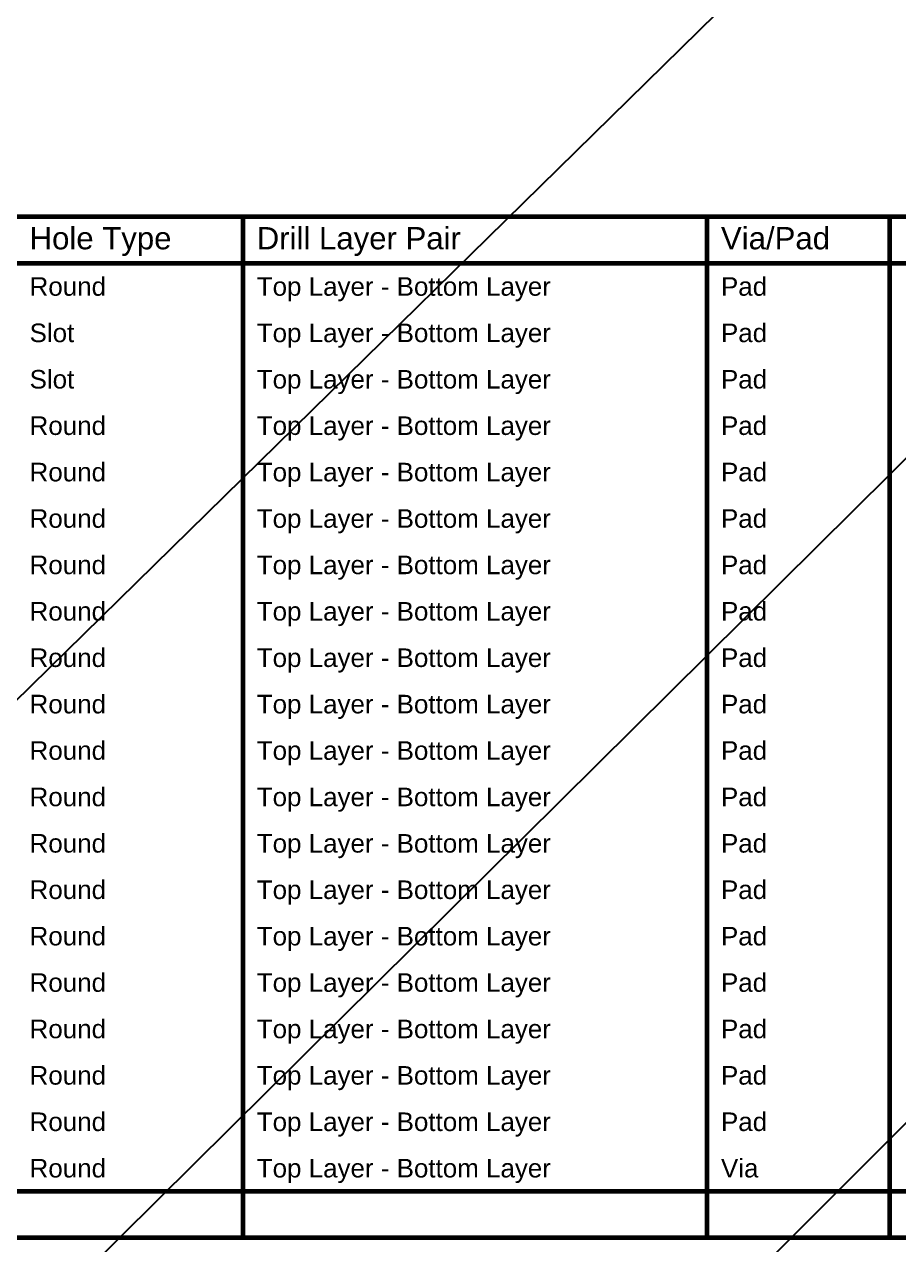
# Model space of a CAD drawing. Header units: inches. Extents: x 0 to 5401, y 0 to 5414.
# Drawn here: x 72.3 to 144, y 137.9 to 238.1 of the extents above; entities that cross this region are included whole.
import ezdxf

# ---------------------------------------------------------------- set-up
doc = ezdxf.new("R2010")
doc.units = ezdxf.units.IN
doc.layers.add('Drill Drawing', color=1, linetype='Continuous')
doc.layers.add('Top Solder', color=216, linetype='Continuous')
doc.styles.add('Arial', font='', dxfattribs={"height": 0.2})
doc.styles.get('Arial').set_extended_font_data('Arial')

# ---------------------------------------------------------------- blocks, each defined once
blk = doc.blocks.new('P____PAK_SO_8_1')
at = {"layer": 'Top Solder'}
blk.add_line((2.63, -2.44), (-5387.45, -5346.58), dxfattribs=at)

msp = doc.modelspace()

# ---------------------------------------------------------------- linework, layer by layer
at = {"layer": 'Drill Drawing'}
for points in [[(0.29, 222.3, 0.381, 0.381, 0), (283.78, 222.3, 0.381, 0.381, 0)], [(90.21, 138.48, 0.381, 0.381, 0), (90.21, 222.3, 0.381, 0.381, 0)], [(128.3, 138.48, 0.381, 0.381, 0), (128.3, 222.3, 0.381, 0.381, 0)], [(143.28, 138.48, 0.381, 0.381, 0), (143.28, 222.3, 0.381, 0.381, 0)], [(0.29, 218.49, 0.381, 0.381, 0), (283.78, 218.49, 0.381, 0.381, 0)], [(0.29, 142.29, 0.381, 0.381, 0), (283.78, 142.29, 0.381, 0.381, 0)], [(0.29, 138.48, 0.381, 0.381, 0), (283.78, 138.48, 0.381, 0.381, 0)]]:
    msp.add_lwpolyline(points, format="xyseb", dxfattribs=at)
for points in [[(90.11, 222.3, 0.191, 0.191, 1), (90.3, 222.3, 0.191, 0.191, 1)], [(128.2, 222.3, 0.191, 0.191, 1), (128.39, 222.3, 0.191, 0.191, 1)], [(143.19, 222.3, 0.191, 0.191, 1), (143.38, 222.3, 0.191, 0.191, 1)], [(90.11, 138.48, 0.191, 0.191, 1), (90.3, 138.48, 0.191, 0.191, 1)], [(128.2, 138.48, 0.191, 0.191, 1), (128.39, 138.48, 0.191, 0.191, 1)], [(143.19, 138.48, 0.191, 0.191, 1), (143.38, 138.48, 0.191, 0.191, 1)]]:
    msp.add_lwpolyline(points, format="xyseb", close=True, dxfattribs=at)
at = {"layer": 'Top Solder'}
for p in [(3.12, 6.16), (4.79, 117)]:
    msp.add_line(p, (5401.27, 5414.32), dxfattribs=at)

# ---------------------------------------------------------------- block references
at = {"rotation": 180}
msp.add_blockref('P____PAK_SO_8_1', (13.82, 67.74), dxfattribs=at)

# ---------------------------------------------------------------- texts
at = {"layer": 'Drill Drawing', "style": 'Arial'}
for s, height, p in [('Hole Type', 1.829, (72.71, 219.63)), ('Drill Layer Pair', 1.8288, (91.35, 219.63)), ('Via/Pad', 1.829, (129.44, 219.63)), ('Round', 1.524, (72.71, 215.82)), ('Pad', 1.524, (129.44, 215.82)), ('Top Layer - Bottom Layer', 1.524, (91.35, 215.82)), ('Slot', 1.524, (72.71, 212.01)), ('Top Layer - Bottom Layer', 1.524, (91.35, 212.01)), ('Pad', 1.524, (129.44, 212.01)), ('Slot', 1.524, (72.71, 208.2)), ('Top Layer - Bottom Layer', 1.524, (91.35, 208.2)), ('Pad', 1.524, (129.44, 208.2)), ('Round', 1.524, (72.71, 204.39)), ('Top Layer - Bottom Layer', 1.524, (91.35, 204.39)), ('Pad', 1.524, (129.44, 204.39)), ('Round', 1.524, (72.71, 200.58)), ('Top Layer - Bottom Layer', 1.524, (91.35, 200.58)), ('Pad', 1.524, (129.44, 200.58)), ('Round', 1.524, (72.71, 196.77)), ('Pad', 1.524, (129.44, 196.77)), ('Top Layer - Bottom Layer', 1.524, (91.35, 196.77)), ('Round', 1.524, (72.71, 192.96)), ('Top Layer - Bottom Layer', 1.524, (91.35, 192.96)), ('Pad', 1.524, (129.44, 192.96)), ('Round', 1.524, (72.71, 189.15)), ('Top Layer - Bottom Layer', 1.524, (91.35, 189.15)), ('Pad', 1.524, (129.44, 189.15)), ('Round', 1.524, (72.71, 185.34)), ('Top Layer - Bottom Layer', 1.524, (91.35, 185.34)), ('Pad', 1.524, (129.44, 185.34)), ('Round', 1.524, (72.71, 181.53)), ('Top Layer - Bottom Layer', 1.524, (91.35, 181.53)), ('Pad', 1.524, (129.44, 181.53)), ('Round', 1.524, (72.71, 177.72)), ('Pad', 1.524, (129.44, 177.72)), ('Top Layer - Bottom Layer', 1.524, (91.35, 177.72)), ('Round', 1.524, (72.71, 173.91)), ('Top Layer - Bottom Layer', 1.524, (91.35, 173.91)), ('Pad', 1.524, (129.44, 173.91)), ('Round', 1.524, (72.71, 170.1)), ('Top Layer - Bottom Layer', 1.524, (91.35, 170.1)), ('Pad', 1.524, (129.44, 170.1)), ('Round', 1.524, (72.71, 166.29)), ('Top Layer - Bottom Layer', 1.524, (91.35, 166.29)), ('Pad', 1.524, (129.44, 166.29)), ('Round', 1.524, (72.71, 162.48)), ('Top Layer - Bottom Layer', 1.524, (91.35, 162.48)), ('Pad', 1.524, (129.44, 162.48)), ('Round', 1.524, (72.71, 158.67)), ('Top Layer - Bottom Layer', 1.524, (91.35, 158.67)), ('Pad', 1.524, (129.44, 158.67)), ('Round', 1.524, (72.71, 154.86)), ('Top Layer - Bottom Layer', 1.524, (91.35, 154.86)), ('Pad', 1.524, (129.44, 154.86)), ('Round', 1.524, (72.71, 151.05)), ('Top Layer - Bottom Layer', 1.524, (91.35, 151.05)), ('Pad', 1.524, (129.44, 151.05)), ('Round', 1.524, (72.71, 147.24)), ('Top Layer - Bottom Layer', 1.524, (91.35, 147.24)), ('Pad', 1.524, (129.44, 147.24)), ('Round', 1.524, (72.71, 143.43)), ('Top Layer - Bottom Layer', 1.524, (91.35, 143.43)), ('Via', 1.524, (129.44, 143.43))]:
    msp.add_text(s, height=height, dxfattribs=at).set_placement(p)

doc.saveas('drawing.dxf')
